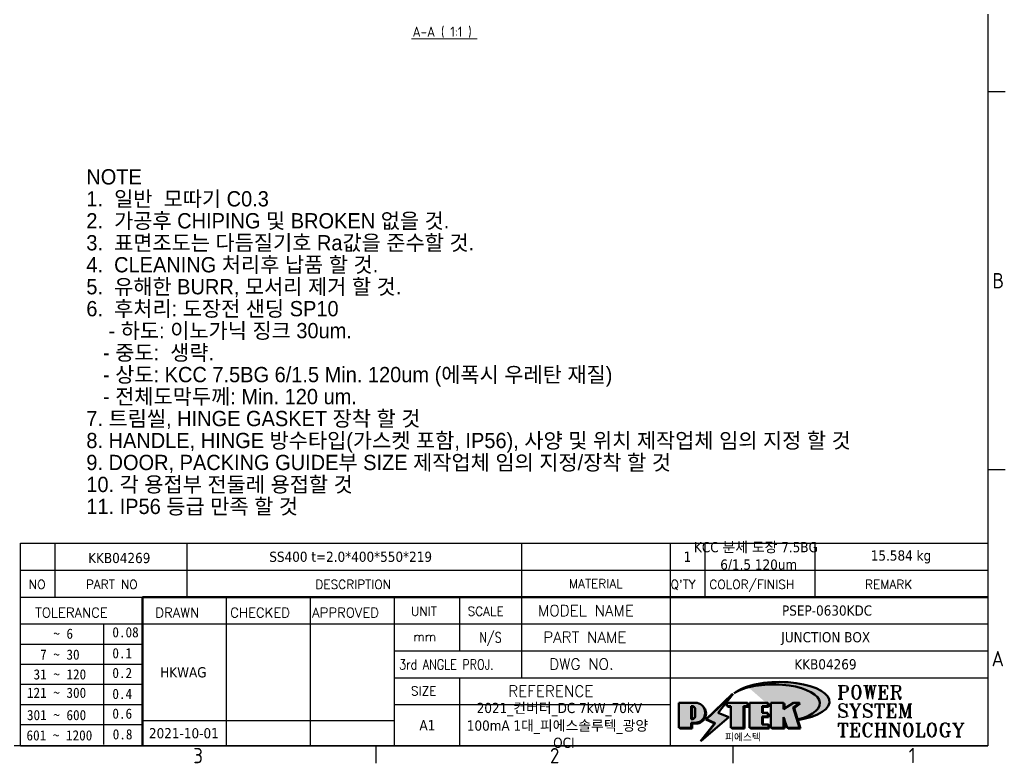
# Model space of a CAD drawing. Header units: millimetres. Extents: x 0 to 2523, y 0 to 1782.
# Drawn here: x 1893 to 2473, y 50 to 488 of the extents above; entities that cross this region are included whole.
import ezdxf
from ezdxf.enums import TextEntityAlignment as Align

# ---------------------------------------------------------------- set-up
doc = ezdxf.new("R2010")
doc.units = ezdxf.units.MM
doc.header["$LTSCALE"] = 3
doc.layers.get('0').update_dxf_attribs({"color": 3, "lineweight": 25})
for name, color, linetype, lineweight in [('경계(ISO)', 7, 'Continuous', 25), ('기호(ISO)', 5, 'Continuous', 25), ('제목(ISO)', 5, 'Continuous', 50), ('해치(ISO)', 7, 'Continuous', 18)]:
    doc.layers.add(name, color=color, linetype=linetype, lineweight=lineweight)
doc.styles.add('HAN_291', font='')
doc.styles.add('HAN_370', font='', dxfattribs={"width": 2})
doc.styles.add('ISO Proportional', font='arial.ttf')
doc.styles.add('RC_284', font='ROMANC.shx')
doc.styles.add('RC_287', font='ROMANC.shx')
doc.styles.add('RC_292', font='ROMANC.shx')
doc.styles.add('ROMANT_294', font='romant.shx')
doc.styles.add('문자 텍스트_M2B', font='isocp.shx')
doc.styles.add('텍스트 스타일198', font='tahoma.ttf')
doc.styles.add('텍스트 스타일333', font='ROMANC.shx', dxfattribs={"width": 0.800000011920929})
doc.styles.add('텍스트 스타일512', font='isocp.shx')
doc.styles.get('HAN_291').set_extended_font_data('GulimChe')
doc.styles.get('HAN_370').set_extended_font_data('GulimChe')

# ---------------------------------------------------------------- blocks, each defined once
blk = doc.blocks.new('경계 Default Border')
at = {"layer": '경계(ISO)'}
for p, q in [((820.9999847412109, 148.5000038146973), (824.4000244140625, 148.5000038146973)), ((820.9999847412109, 74.25000190734863), (824.4000244140625, 74.25000190734863)), ((700.8333587646484, 20), (700.8333587646484, 16.59999966621399)), ((770.9166717529297, 20), (770.9166717529297, 16.59999966621399))]:
    blk.add_line(p, q, dxfattribs=at)
at = {"layer": '경계(ISO)', "flags": 128}
blk.add_lwpolyline([(20, 20), (20, 574.0000152587891), (820.9999847412109, 574.0000152587891), (820.9999847412109, 20), (20, 20)], dxfattribs=at)
at = {"layer": '경계(ISO)', "color": 2, "char_height": 3.00000011920929, "attachment_point": 7, "style": '문자 텍스트_M2B'}
for s, insert in [('B', (821.878270202895, 109.8463944559917)), ('A', (821.7144008173592, 35.61784856929444)), ('3', (664.9602061896203, 16.57139439638704)), ('2', (735.0027394168841, 16.57139439638704)), ('1', (805.4443994374815, 16.59999988079071))]:
    blk.add_mtext(s, dxfattribs=dict(at, insert=insert))
blk = doc.blocks.new('제목 블록 PSTEK')
for color, points in [(252, [(317.2195697678507, 17.0593801673321), (322.0326348870767, 21.62682475217465), (322.2781991042243, 21.94392121864296), (317.0471853425802, 16.97985676345368), (318.7512090904202, 16.1899260703855), (316.0018030350395, 12.71868385740789), (316.3356552234328, 13.00206718743325), (318.9235935156908, 16.2694494742633)]), (5, [(321.6183518841322, 17.4193704504104), (319.5281351041078, 18.24969419629727), (322.4505835294948, 22.02344462252142), (317.2195697678507, 17.0593801673321), (318.9235935156908, 16.2694494742633), (316.1741874603099, 12.79820726128571)]), (1, [(324.4839107253602, 19.60711530335299), (325.2419748254881, 19.60711530335299), (325.2419748254881, 20.25857663940324), (321.2266040451076, 20.25857663940324), (321.2266040451076, 19.60711530335299), (321.9846681452406, 19.60711530335299), (321.9846681452406, 15.3430047401139), (324.4839107253602, 15.3430047401139)]), (252, [(321.9846681452406, 19.60711530335299), (321.4042753185749, 19.60711530335299), (321.4042753185749, 19.45905590879572), (321.9846681452406, 19.45905590879572)]), (252, [(324.6615819988275, 19.45905590879572), (325.4196460989604, 19.45905590879572), (325.4196460989604, 20.11051724484596), (325.2419748254881, 20.11051724484596), (325.2419748254881, 19.60711530335299), (324.4839107253602, 19.60711530335299), (324.4839107253602, 15.3430047401139), (322.1623394187076, 15.3430047401139), (322.1623394187076, 15.19494534555726), (324.6615819988275, 15.19494534555726)]), (1, [(329.2277337269622, 20.25857663940324), (325.65654113025, 20.25857663940324), (325.65654113025, 15.3430047401139), (329.3580259941756, 15.3430047401139), (329.3580259941756, 15.9944660761648), (328.1137701654877, 15.9944660761648), (328.1137701654877, 17.56360607323003), (329.2277337269622, 17.56360607323003), (329.2277337269622, 18.25543873810179), (328.1137701654877, 18.25543873810179), (328.1137701654877, 19.60711530335299), (329.2277337269622, 19.60711530335299)]), (252, [(328.2914414389548, 19.45905590879572), (329.4054050004294, 19.45905590879572), (329.4054050004294, 20.11051724484596), (329.2277337269622, 20.11051724484596), (329.2277337269622, 19.60711530335299), (328.1137701654877, 19.60711530335299), (328.1137701654877, 18.25543873810179), (328.2914414389548, 18.25543873810179)]), (1, [(332.3312149849806, 20.25857663940324), (329.8592894925411, 20.25857663940324), (329.8592894925411, 15.3430047401139), (332.3312149849806, 15.3430047401139), (332.3312149849806, 17.4318630164523), (333.0701931098801, 15.3430047401139), (335.4855464857051, 15.3430047401139), (334.2514536401189, 19.30614745124769), (335.4379594596742, 20.25857663940324), (334.3071782107978, 20.25857663940324), (332.3312149849806, 18.99741471888304)]), (252, [(332.5088862584528, 20.1105172448466), (332.3312149849806, 20.1105172448466), (332.3312149849806, 18.99741471888368), (332.5088862584528, 19.11081371413894)]), (252, [(335.6156307331414, 20.11051724484596), (335.2535118015555, 20.11051724484596), (334.2514536401189, 19.30614745124769), (335.4855464857051, 15.3430047401139), (333.1954852176545, 15.3430047401139), (333.2478643833523, 15.19494534555726), (335.6632177591723, 15.19494534555726), (334.4291249135862, 19.15808805669106)]), (252, [(328.2914414389548, 17.41554667867274), (329.4054050004294, 17.41554667867274), (329.4054050004294, 18.10737934354514), (329.2277337269622, 18.10737934354514), (329.2277337269622, 17.56360607323003), (328.1137701654877, 17.56360607323003), (328.1137701654877, 15.9944660761648), (328.2914414389548, 15.9944660761648)]), (252, [(332.5088862584528, 16.92964231796647), (332.3312149849806, 17.43186301645164), (332.3312149849806, 15.3430047401139), (330.0369607660135, 15.3430047401139), (330.0369607660135, 15.19494534555726), (332.5088862584528, 15.19494534555726)]), (252, [(329.5356972676428, 15.8464066816075), (329.3580259941756, 15.8464066816075), (329.3580259941756, 15.3430047401139), (325.8342124037171, 15.3430047401139), (325.8342124037171, 15.19494534555726), (329.5356972676428, 15.19494534555726)])]:
    blk.add_hatch(color=color).paths.add_polyline_path(points)
h = blk.add_hatch(color=1)
edge = h.paths.add_edge_path(flags=0)
edge.add_line((314.2242174273352, 19.60711530335299), (314.2242174273352, 17.00126995915134))
edge.add_line((314.2242174273352, 17.00126995915134), (314.3485873187598, 17.00126995915134))
edge.add_arc((314.3485873187598, 17.6527312952023), 0.6514613360509371, 270, 360)
edge.add_line((315.0000486548106, 17.6527312952023), (315.0000486548106, 18.95565396730211))
edge.add_arc((314.3485873187598, 18.95565396730212), 0.6514613360508712, 0, 90)
edge.add_line((314.3485873187598, 19.60711530335299), (314.2242174273352, 19.60711530335299))
edge = h.paths.add_edge_path()
edge.add_arc((314.9847713324306, 18.28938669179658), 1.969189947606664, 269.9999999999959, 450)
edge.add_line((314.9847713324306, 20.25857663940318), (311.7664314776902, 20.25857663940324))
edge.add_line((311.7664314776902, 20.25857663940324), (311.7664314776902, 15.3430047401139))
edge.add_line((311.7664314776902, 15.3430047401139), (314.2242174273352, 15.3430047401139))
edge.add_line((314.2242174273352, 15.3430047401139), (314.2242174273352, 16.32019674418991))
edge.add_line((314.2242174273352, 16.32019674418991), (314.9847713324307, 16.32019674418991))
h = blk.add_hatch(color=252)
edge = h.paths.add_edge_path()
edge.add_arc((314.9847713324309, 18.28938669179657), 1.969189947606666, 270, 406.8278729790604)
edge.add_arc((315.1624426058984, 18.1413272972396), 1.969189947606962, -90, 53.560984836317004, ccw=False)
edge.add_line((315.1624426058984, 16.17213734963263), (314.4018887008024, 16.17213734963263))
edge.add_line((314.4018887008024, 16.17213734963263), (314.4018887008024, 15.19494534555726))
edge.add_line((314.4018887008024, 15.19494534555726), (311.9441027511573, 15.19494534555726))
edge.add_line((311.9441027511573, 15.19494534555726), (311.9441027511573, 15.3430047401139))
edge.add_line((311.9441027511573, 15.3430047401139), (314.2242174273352, 15.3430047401139))
edge.add_line((314.2242174273352, 15.3430047401139), (314.2242174273352, 16.32019674418991))
edge.add_line((314.2242174273352, 16.32019674418991), (314.9847713324309, 16.32019674418991))
h = blk.add_hatch(color=252)
edge = h.paths.add_edge_path()
edge.add_line((314.4018887008024, 19.45905590879572), (314.5262585922315, 19.45905590879572))
edge.add_arc((314.5262585922314, 18.80759457274939), 0.6514613360463194, 60.4189348879147, 90.00000000000318, ccw=False)
edge.add_arc((314.3485873187602, 18.95565396730057), 0.6514613360524251, 39.96992292766206, 90.00000000009999)
edge.add_line((314.3485873187591, 19.60711530335307), (314.2242174273352, 19.60711530335298))
edge.add_line((314.2242174273352, 19.60711530335299), (314.2242174273352, 17.00126995915134))
edge.add_line((314.2242174273352, 17.00126995915134), (314.3485873187591, 17.00126995915134))
edge.add_arc((314.3485873187568, 17.652731295233), 0.6514613360816299, 270.0000000002, 274.6930825552478)
edge.add_line((314.4018887008024, 17.0034541317032), (314.4018887008024, 19.45905590879572))
at = {"layer": '해치(ISO)', "true_color": 0x27d1fc}
h = blk.add_hatch(color=140, dxfattribs=at)
edge = h.paths.add_edge_path()
edge.add_ellipse((330.3660919371412, 20.15576403068321), major_axis=(9.100907360794343, 0), ratio=0.4069904968023172, start_angle=301.3098473703837, end_angle=507.7436900681698)
edge.add_ellipse((331.5340919371412, 20.4634168429492), major_axis=(-9.82350664112931, 0), ratio=0.3942600559756514, start_angle=111.51207141178469, end_angle=334.47025347086895, ccw=False)
edge.add_line((335.1363447531188, 16.8601935978785), (335.0955236905705, 16.99119398620872))
at = {"color": 180}
for p, q in [((182.475792979055, 11.79100474011392), (182.4757929790549, 51.56524660363496)), ((182.4757929790549, 51.56524660363496), (372.4757929537551, 51.56524660363496)), ((189.2651435055721, 51.56524660363496), (189.2651435055722, 41.00524660363494)), ((215.2152739891528, 41.00524660363494), (215.2152739891528, 51.56524660363496)), ((280.8758854511282, 51.56524660363496), (280.8758854511282, 41.00524660363494)), ((310.0881549537552, 51.56524660363496), (310.0881549537553, 41.00524660363494)), ((316.9044520275131, 51.56524660363496), (316.9044520275127, 41.00524660363494)), ((338.4566026226726, 51.56524660363496), (338.4566026226727, 41.00524660363494)), ((372.4757929537551, 51.56524660363496), (372.4757929537551, 11.79100474011389)), ((182.475792979055, 46.2852466036349), (372.4757929537551, 46.28524660363492)), ((182.475792979055, 41.00524660363493), (206.451475290024, 41.00524660363493)), ((222.9401812389276, 11.79100474011392), (222.9401812389276, 41.00524660363494)), ((239.4288871878316, 11.79100474011392), (239.4288871878316, 41.00524660363494)), ((255.9175931367356, 11.79100474011392), (255.9175931367356, 41.00524660363494)), ((268.6918866058747, 41.00524660363494), (268.6918866058747, 30.44524660363498)), ((280.8758854511282, 41.00524660363494), (280.8758854511282, 25.16524660363502)), ((310.088154953755, 41.00524660363494), (310.088154953755, 11.79100474011392)), ((182.475792979055, 35.72524660363497), (206.451475290024, 35.72524660363497)), ((198.8621818849491, 12.02524660363491), (198.8621818849491, 35.72524660363497)), ((206.451475290024, 35.72524660363497), (372.4757929537551, 35.72524660363497)), ((182.475792979055, 31.77524660363492), (206.451475290024, 31.77524660363492)), ((255.917593136736, 30.44524660363498), (372.4757929537552, 30.44524660363501)), ((182.475792979055, 27.82524660363487), (206.451475290024, 27.82524660363487)), ((255.9175931367359, 25.16524660363502), (372.4757929537552, 25.165246603635)), ((268.6918866058744, 25.16524660363502), (268.6918866058744, 11.79100474011392)), ((182.475792979055, 23.87524660363505), (206.451475290024, 23.87524660363505)), ((182.475792979055, 19.92524660363478), (206.451475290024, 19.92524660363478)), ((255.9175931367359, 19.88524660363481), (310.0881549537553, 19.88524660363481)), ((182.475792979055, 15.97524660363496), (206.451475290024, 15.97524660363496)), ((206.451475290024, 16.74100474011396), (255.9175931367359, 16.74100474011396)), ((182.475792979055, 11.79100474011392), (372.4757929537551, 11.79100474011389))]:
    blk.add_line(p, q, dxfattribs=at)
at = {"color": 7, "lineweight": 50}
for p, q in [((206.4514752900237, 11.79100474011392), (206.4514752900237, 41.00524660363494)), ((206.451475290024, 41.00524660363494), (372.4757929537551, 41.00524660363496))]:
    blk.add_line(p, q, dxfattribs=at)
at = {"color": 7}
for p, q in [((322.2781991042243, 21.94392121864296), (317.0471853425802, 16.97985676345368)), ((322.4505835294948, 22.02344462252142), (317.2195697678507, 17.0593801673321)), ((317.2195697678507, 17.0593801673321), (322.0326348870767, 21.62682475217465)), ((319.5281351041078, 18.24969419629727), (322.4505835294948, 22.02344462252142)), ((322.0326348870767, 21.62682475217465), (322.2781991042243, 21.94392121864296)), ((311.7664314776902, 20.25900474011391), (311.7664314776902, 15.34300474011391)), ((314.9847713324309, 20.25857663940324), (311.7664314776902, 20.25857663940324)), ((314.9847713324309, 20.25857663940324), (311.7664314776902, 20.25857663940324)), ((311.7664314776902, 20.25857663940324), (311.7664314776902, 15.3430047401139)), ((314.2242174273352, 17.00126995915134), (314.2242174273352, 19.60711530335299)), ((314.2242174273352, 19.60711530335299), (314.3485873187591, 19.60711530335299)), ((314.3485873187591, 19.60711530335299), (314.2242174273352, 19.60711530335299)), ((314.2242174273352, 19.60711530335299), (314.2242174273352, 17.00126995915134)), ((314.2242174273352, 17.00126995915134), (314.2242174273352, 19.60711530335299)), ((314.2242174273352, 19.60711530335299), (314.3485873187591, 19.60711530335299)), ((314.4018887008024, 19.45905590879572), (314.5262585922314, 19.45905590879572)), ((314.4018887008024, 17.0034541317032), (314.4018887008024, 19.45905590879572)), ((325.2419748254881, 20.25857663940324), (321.2266040451076, 20.25857663940324)), ((321.2266040451076, 20.25857663940324), (321.2266040451076, 19.60711530335299)), ((325.2419748254881, 20.25857663940324), (321.2266040451076, 20.25857663940324)), ((321.2266040451076, 20.25857663940324), (321.2266040451076, 19.60711530335299)), ((321.2266040451076, 19.60711530335299), (321.9846681452406, 19.60711530335299)), ((321.2266040451076, 19.60711530335299), (321.9846681452406, 19.60711530335299)), ((321.4042753185749, 19.60711530335299), (321.4042753185749, 19.45905590879572)), ((321.9846681452406, 19.60711530335299), (321.4042753185749, 19.60711530335299)), ((321.4042753185749, 19.45905590879572), (321.9846681452406, 19.45905590879572)), ((321.9846681452406, 19.60711530335299), (321.9846681452406, 15.3430047401139)), ((321.9846681452406, 19.45905590879572), (321.9846681452406, 19.60711530335299)), ((321.9846681452406, 19.60711530335299), (321.9846681452406, 15.3430047401139)), ((324.4839107253602, 19.60711530335299), (325.2419748254881, 19.60711530335299)), ((324.4839107253602, 15.3430047401139), (324.4839107253602, 19.60711530335299)), ((325.2419748254881, 19.60711530335299), (324.4839107253602, 19.60711530335299)), ((324.4839107253602, 19.60711530335299), (324.4839107253602, 15.3430047401139)), ((324.4839107253602, 19.60711530335299), (325.2419748254881, 19.60711530335299)), ((324.4839107253602, 15.3430047401139), (324.4839107253602, 19.60711530335299)), ((324.6615819988275, 19.45905590879572), (325.4196460989604, 19.45905590879572)), ((324.6615819988275, 15.19494534555726), (324.6615819988275, 19.45905590879572)), ((325.2419748254881, 19.60711530335299), (325.2419748254881, 20.25857663940324)), ((325.2419748254881, 19.60711530335299), (325.2419748254881, 20.25857663940324)), ((325.4196460989604, 20.11051724484596), (325.2419748254881, 20.11051724484596)), ((325.2419748254881, 20.11051724484596), (325.2419748254881, 19.60711530335299)), ((325.4196460989604, 19.45905590879572), (325.4196460989604, 20.11051724484596)), ((329.2277337269622, 20.25857663940324), (325.65654113025, 20.25857663940324)), ((325.65654113025, 20.25857663940324), (325.65654113025, 15.3430047401139)), ((325.65654113025, 20.25857663940324), (325.65654113025, 15.3430047401139)), ((329.2277337269622, 20.25857663940324), (325.65654113025, 20.25857663940324)), ((328.1137701654877, 18.25543873810179), (328.1137701654877, 19.60711530335299)), ((328.1137701654877, 19.60711530335299), (329.2277337269622, 19.60711530335299)), ((329.2277337269622, 19.60711530335299), (328.1137701654877, 19.60711530335299)), ((328.1137701654877, 19.60711530335299), (328.1137701654877, 18.25543873810179)), ((328.1137701654877, 18.25543873810179), (328.1137701654877, 19.60711530335299)), ((328.1137701654877, 19.60711530335299), (329.2277337269622, 19.60711530335299)), ((328.2914414389548, 18.25543873810179), (328.2914414389548, 19.45905590879572)), ((328.2914414389548, 19.45905590879572), (329.4054050004294, 19.45905590879572)), ((329.2277337269622, 19.60711530335299), (329.2277337269622, 20.25857663940324)), ((329.2277337269622, 19.60711530335299), (329.2277337269622, 20.25857663940324)), ((329.4054050004294, 20.11051724484596), (329.2277337269622, 20.11051724484596)), ((329.2277337269622, 20.11051724484596), (329.2277337269622, 19.60711530335299)), ((329.4054050004294, 19.45905590879572), (329.4054050004294, 20.11051724484596)), ((332.3312149849806, 20.25857663940324), (329.8592894925411, 20.25857663940324)), ((329.8592894925411, 20.25857663940324), (329.8592894925411, 15.3430047401139)), ((329.8592894925411, 20.25857663940324), (329.8592894925411, 15.3430047401139)), ((332.3312149849806, 20.25857663940324), (329.8592894925411, 20.25857663940324)), ((334.3071782107978, 20.25857663940324), (332.3312149849806, 18.99741471888304)), ((332.3312149849806, 18.99741471888304), (332.3312149849806, 20.25857663940324)), ((334.3071782107978, 20.25857663940324), (332.3312149849806, 18.99741471888304)), ((332.3312149849806, 18.99741471888304), (332.3312149849806, 20.25857663940324)), ((332.5088862584528, 20.1105172448466), (332.3312149849806, 20.1105172448466)), ((332.3312149849806, 20.1105172448466), (332.3312149849806, 18.99741471888368)), ((332.5088862584528, 19.11081371413894), (332.5088862584528, 20.1105172448466)), ((334.2514536401189, 19.30614745124769), (335.4379594596742, 20.25857663940324)), ((334.2514536401189, 19.30614745124769), (335.4379594596742, 20.25857663940324)), ((335.2535118015555, 20.11051724484596), (334.2514536401189, 19.30614745124769)), ((335.4379594596742, 20.25857663940324), (334.3071782107978, 20.25857663940324)), ((335.4379594596742, 20.25857663940324), (334.3071782107978, 20.25857663940324)), ((334.4291249135862, 19.15808805669104), (335.6156307331414, 20.11051724484596)), ((335.6156307331414, 20.11051724484596), (335.2535118015555, 20.11051724484596)), ((315.0000486548106, 18.95565396730275), (315.0000486548106, 17.65273129520161)), ((315.0000486548106, 18.95565396730275), (315.0000486548106, 17.65273129520161)), ((316.1741874603099, 12.79820726128571), (321.6183518841322, 17.4193704504104)), ((321.6183518841322, 17.4193704504104), (319.5281351041078, 18.24969419629727)), ((329.2277337269622, 18.25543873810179), (328.1137701654877, 18.25543873810179)), ((328.1137701654877, 18.25543873810179), (328.2914414389548, 18.25543873810179)), ((329.2277337269622, 18.25543873810179), (328.1137701654877, 18.25543873810179)), ((328.1137701654877, 17.56360607323003), (329.2277337269622, 17.56360607323003)), ((328.1137701654877, 15.9944660761648), (328.1137701654877, 17.56360607323003)), ((329.2277337269622, 17.56360607323003), (328.1137701654877, 17.56360607323003)), ((328.1137701654877, 17.56360607323003), (328.1137701654877, 15.9944660761648)), ((328.1137701654877, 17.56360607323003), (329.2277337269622, 17.56360607323003)), ((328.1137701654877, 15.9944660761648), (328.1137701654877, 17.56360607323003)), ((329.2277337269622, 17.56360607323003), (329.2277337269622, 18.25543873810179)), ((329.2277337269622, 17.56360607323003), (329.2277337269622, 18.25543873810179)), ((329.4054050004294, 18.10737934354514), (329.2277337269622, 18.10737934354514)), ((329.2277337269622, 18.10737934354514), (329.2277337269622, 17.56360607323003)), ((329.4054050004294, 17.41554667867274), (329.4054050004294, 18.10737934354514)), ((332.3312149849806, 18.99741471888368), (332.5088862584528, 19.11081371413894)), ((332.3312149849806, 17.4318630164523), (333.0701931098801, 15.3430047401139)), ((332.3312149849806, 15.3430047401139), (332.3312149849806, 17.4318630164523)), ((332.5088862584528, 16.92964231796647), (332.3312149849806, 17.43186301645164)), ((332.3312149849806, 17.43186301645164), (332.3312149849806, 15.3430047401139)), ((332.3312149849806, 17.4318630164523), (333.0701931098801, 15.3430047401139)), ((332.3312149849806, 15.3430047401139), (332.3312149849806, 17.4318630164523)), ((335.4855464857051, 15.3430047401139), (334.2514536401189, 19.30614745124769)), ((334.2514536401189, 19.30614745124769), (335.4855464857051, 15.3430047401139)), ((335.4855464857051, 15.3430047401139), (334.2514536401189, 19.30614745124769)), ((335.6632177591723, 15.19494534555726), (334.4291249135862, 19.15808805669104)), ((345.0447381189468, 17.50375595811051), (344.9867755289346, 17.689895936919)), ((314.3485873187591, 17.00126995915134), (314.2242174273352, 17.00126995915134)), ((314.2242174273352, 17.00126995915134), (314.3485873187591, 17.00126995915134)), ((314.3485873187591, 17.00126995915134), (314.2242174273352, 17.00126995915134)), ((314.2242174273352, 16.32019674418991), (314.9847713324309, 16.32019674418991)), ((314.2242174273352, 15.3430047401139), (314.2242174273352, 16.32019674418991)), ((314.9847713324309, 16.32019674418991), (314.2242174273352, 16.32019674418991)), ((314.2242174273352, 16.32019674418991), (314.2242174273352, 15.3430047401139)), ((314.2242174273352, 16.32019674418991), (314.9847713324309, 16.32019674418991)), ((314.2242174273352, 15.3430047401139), (314.2242174273352, 16.32019674418991)), ((314.4018887008024, 16.17213734963263), (315.162442605898, 16.17213734963263)), ((314.4018887008024, 15.19494534555726), (314.4018887008024, 16.17213734963263)), ((318.7512090904202, 16.1899260703855), (316.0018030350395, 12.71868385740789)), ((318.9235935156908, 16.2694494742633), (316.1741874603099, 12.79820726128571)), ((316.3356552234328, 13.00206718743325), (318.9235935156908, 16.2694494742633)), ((317.0471853425802, 16.97985676345368), (318.7512090904202, 16.1899260703855)), ((318.9235935156908, 16.2694494742633), (317.2195697678507, 17.0593801673321)), ((317.2195697678507, 17.0593801673321), (318.9235935156908, 16.2694494742633)), ((329.3580259941756, 15.9944660761648), (328.1137701654877, 15.9944660761648)), ((328.1137701654877, 15.9944660761648), (328.2914414389548, 15.9944660761648)), ((329.3580259941756, 15.9944660761648), (328.1137701654877, 15.9944660761648)), ((328.2914414389548, 15.9944660761648), (328.2914414389548, 17.41554667867274)), ((328.2914414389548, 17.41554667867274), (329.4054050004294, 17.41554667867274)), ((329.3580259941756, 15.3430047401139), (329.3580259941756, 15.9944660761648)), ((329.3580259941756, 15.3430047401139), (329.3580259941756, 15.9944660761648)), ((329.5356972676428, 15.8464066816075), (329.3580259941756, 15.8464066816075)), ((329.3580259941756, 15.8464066816075), (329.3580259941756, 15.3430047401139)), ((329.5356972676428, 15.19494534555726), (329.5356972676428, 15.8464066816075)), ((332.5088862584528, 15.19494534555726), (332.5088862584528, 16.92964231796647)), ((311.7664314776902, 15.3430047401139), (314.2242174273352, 15.3430047401139)), ((311.7664314776902, 15.3430047401139), (314.2242174273352, 15.3430047401139)), ((314.2242174273352, 15.3430047401139), (311.9441027511573, 15.3430047401139)), ((311.9441027511573, 15.3430047401139), (311.9441027511573, 15.19494534555726)), ((311.9441027511573, 15.19494534555726), (314.4018887008024, 15.19494534555726)), ((321.9846681452406, 15.3430047401139), (324.4839107253602, 15.3430047401139)), ((321.9846681452406, 15.3430047401139), (324.4839107253602, 15.3430047401139)), ((324.4839107253602, 15.3430047401139), (322.1623394187076, 15.3430047401139)), ((322.1623394187076, 15.3430047401139), (322.1623394187076, 15.19494534555726)), ((322.1623394187076, 15.19494534555726), (324.6615819988275, 15.19494534555726)), ((325.65654113025, 15.3430047401139), (329.3580259941756, 15.3430047401139)), ((325.65654113025, 15.3430047401139), (329.3580259941756, 15.3430047401139)), ((329.3580259941756, 15.3430047401139), (325.8342124037171, 15.3430047401139)), ((325.8342124037171, 15.3430047401139), (325.8342124037171, 15.19494534555726)), ((325.8342124037171, 15.19494534555726), (329.5356972676428, 15.19494534555726)), ((329.8592894925411, 15.3430047401139), (332.3312149849806, 15.3430047401139)), ((329.8592894925411, 15.3430047401139), (332.3312149849806, 15.3430047401139)), ((332.3312149849806, 15.3430047401139), (330.0369607660135, 15.3430047401139)), ((330.0369607660135, 15.3430047401139), (330.0369607660135, 15.19494534555726)), ((330.0369607660135, 15.19494534555726), (332.5088862584528, 15.19494534555726)), ((333.0701931098801, 15.3430047401139), (335.4855464857051, 15.3430047401139)), ((333.0701931098801, 15.3430047401139), (335.4855464857051, 15.3430047401139)), ((335.4855464857051, 15.3430047401139), (333.1954852176545, 15.3430047401139)), ((333.1954852176545, 15.3430047401139), (333.2478643833523, 15.19494534555726)), ((333.2478643833523, 15.19494534555726), (335.6632177591723, 15.19494534555726)), ((316.0018030350395, 12.71868385740789), (316.3356552234328, 13.00206718743325))]:
    blk.add_line(p, q, dxfattribs=at)
at = {"color": 5}
for p, q in [((322.4505835294948, 22.02344462252142), (317.2195697678507, 17.0593801673321)), ((319.5281351041078, 18.24969419629727), (322.4505835294948, 22.02344462252142)), ((316.1741874603099, 12.79820726128571), (321.6183518841322, 17.4193704504104)), ((321.6183518841322, 17.4193704504104), (319.5281351041078, 18.24969419629727)), ((318.9235935156908, 16.2694494742633), (316.1741874603099, 12.79820726128571)), ((317.2195697678507, 17.0593801673321), (318.9235935156908, 16.2694494742633))]:
    blk.add_line(p, q, dxfattribs=at)
at = {"color": 1}
for p, q in [((314.9847713324309, 20.25857663940324), (311.7664314776902, 20.25857663940324)), ((311.7664314776902, 20.25857663940324), (311.7664314776902, 15.3430047401139)), ((314.2242174273352, 17.00126995915134), (314.2242174273352, 19.60711530335299)), ((314.2242174273352, 19.60711530335299), (314.3485873187591, 19.60711530335299)), ((325.2419748254881, 20.25857663940324), (321.2266040451076, 20.25857663940324)), ((321.2266040451076, 20.25857663940324), (321.2266040451076, 19.60711530335299)), ((321.2266040451076, 19.60711530335299), (321.9846681452406, 19.60711530335299)), ((321.9846681452406, 19.60711530335299), (321.9846681452406, 15.3430047401139)), ((324.4839107253602, 19.60711530335299), (325.2419748254881, 19.60711530335299)), ((324.4839107253602, 15.3430047401139), (324.4839107253602, 19.60711530335299)), ((325.2419748254881, 19.60711530335299), (325.2419748254881, 20.25857663940324)), ((329.2277337269622, 20.25857663940324), (325.65654113025, 20.25857663940324)), ((325.65654113025, 20.25857663940324), (325.65654113025, 15.3430047401139)), ((328.1137701654877, 18.25543873810179), (328.1137701654877, 19.60711530335299)), ((328.1137701654877, 19.60711530335299), (329.2277337269622, 19.60711530335299)), ((329.2277337269622, 19.60711530335299), (329.2277337269622, 20.25857663940324)), ((332.3312149849806, 20.25857663940324), (329.8592894925411, 20.25857663940324)), ((329.8592894925411, 20.25857663940324), (329.8592894925411, 15.3430047401139)), ((334.3071782107978, 20.25857663940324), (332.3312149849806, 18.99741471888304)), ((332.3312149849806, 18.99741471888304), (332.3312149849806, 20.25857663940324)), ((334.2514536401189, 19.30614745124769), (335.4379594596742, 20.25857663940324)), ((335.4379594596742, 20.25857663940324), (334.3071782107978, 20.25857663940324)), ((315.0000486548106, 18.95565396730275), (315.0000486548106, 17.65273129520161)), ((329.2277337269622, 18.25543873810179), (328.1137701654877, 18.25543873810179)), ((328.1137701654877, 17.56360607323003), (329.2277337269622, 17.56360607323003)), ((328.1137701654877, 15.9944660761648), (328.1137701654877, 17.56360607323003)), ((329.2277337269622, 17.56360607323003), (329.2277337269622, 18.25543873810179)), ((332.3312149849806, 17.4318630164523), (333.0701931098801, 15.3430047401139)), ((332.3312149849806, 15.3430047401139), (332.3312149849806, 17.4318630164523)), ((335.4855464857051, 15.3430047401139), (334.2514536401189, 19.30614745124769)), ((314.3485873187591, 17.00126995915134), (314.2242174273352, 17.00126995915134)), ((314.2242174273352, 16.32019674418991), (314.9847713324309, 16.32019674418991)), ((314.2242174273352, 15.3430047401139), (314.2242174273352, 16.32019674418991)), ((329.3580259941756, 15.9944660761648), (328.1137701654877, 15.9944660761648)), ((329.3580259941756, 15.3430047401139), (329.3580259941756, 15.9944660761648)), ((311.7664314776902, 15.3430047401139), (314.2242174273352, 15.3430047401139)), ((321.9846681452406, 15.3430047401139), (324.4839107253602, 15.3430047401139)), ((325.65654113025, 15.3430047401139), (329.3580259941756, 15.3430047401139)), ((329.8592894925411, 15.3430047401139), (332.3312149849806, 15.3430047401139)), ((333.0701931098801, 15.3430047401139), (335.4855464857051, 15.3430047401139))]:
    blk.add_line(p, q, dxfattribs=at)
at = {"color": 7}
for centre, radius, start, end in [((314.3485873187598, 18.95565396730211), 0.6514613360508712, 0, 90), ((314.3485873187602, 18.95565396730057), 0.6514613360524251, 39.96992292766117, 90), ((314.3485873187598, 18.95565396730212), 0.6514613360508712, 0, 90), ((314.5262585922314, 18.80759457274939), 0.6514613360463193, 60.41893488791137, 90), ((314.9847713324309, 18.28938669179658), 1.969189947606665, 270, 90), ((314.9847713324309, 18.28938669179658), 1.969189947606665, 270, 90), ((314.9847713324307, 18.2893866917965), 1.969189947606594, 270, 46.82787297909833), ((315.1624426058984, 18.1413272972396), 1.969189947606961, 270, 53.56098483636067), ((314.3485873187597, 17.65273129520228), 0.6514613360509381, 270, 0), ((314.3485873187598, 17.6527312952023), 0.6514613360509381, 270, 0), ((314.3485873187568, 17.652731295233), 0.6514613360816299, 270, 274.6930825552478)]:
    blk.add_arc(centre, radius, start, end, dxfattribs=at)
at = {"color": 1}
for centre, radius, start, end in [((314.3485873187598, 18.95565396730211), 0.6514613360508712, 0, 90), ((314.9847713324309, 18.28938669179657), 1.969189947606665, 270, 90), ((314.3485873187598, 17.6527312952023), 0.6514613360509381, 270, 0)]:
    blk.add_arc(centre, radius, start, end, dxfattribs=at)
at = {"layer": '제목(ISO)', "lineweight": 18}
blk.add_line((182.475792979055, 35.72500474011393), (182.475792979055, 11.79100474011392), dxfattribs=at)
at = {"layer": '제목(ISO)'}
for p, q in [((322.2781991042243, 21.94392121864296), (317.0471853425802, 16.97985676345368)), ((322.4505835294948, 22.02344462252142), (317.2195697678507, 17.0593801673321)), ((317.2195697678507, 17.0593801673321), (322.0326348870767, 21.62682475217465)), ((319.5281351041078, 18.24969419629727), (322.4505835294948, 22.02344462252142)), ((322.0326348870767, 21.62682475217465), (322.2781991042243, 21.94392121864296)), ((314.9847713324306, 20.25857663940324), (311.7664314776902, 20.25857663940324)), ((311.7664314776902, 20.25857663940324), (311.7664314776902, 15.3430047401139)), ((314.2242174273352, 17.00126995915134), (314.2242174273352, 19.60711530335299)), ((314.2242174273352, 19.60711530335299), (314.3485873187598, 19.60711530335299)), ((314.3485873187591, 19.60711530335299), (314.2242174273352, 19.60711530335299)), ((314.2242174273352, 19.60711530335299), (314.2242174273352, 17.00126995915134)), ((314.4018887008024, 19.45905590879572), (314.5262585922314, 19.45905590879572)), ((314.4018887008024, 17.0034541317032), (314.4018887008024, 19.45905590879572)), ((325.2419748254881, 20.25857663940324), (321.2266040451076, 20.25857663940324)), ((321.2266040451076, 20.25857663940324), (321.2266040451076, 19.60711530335299)), ((321.2266040451076, 19.60711530335299), (321.9846681452406, 19.60711530335299)), ((321.9846681452406, 19.60711530335299), (321.4042753185749, 19.60711530335299)), ((321.4042753185749, 19.60711530335299), (321.4042753185749, 19.45905590879572)), ((321.4042753185749, 19.45905590879572), (321.9846681452406, 19.45905590879572)), ((321.9846681452406, 19.60711530335299), (321.9846681452406, 15.3430047401139)), ((321.9846681452406, 19.45905590879572), (321.9846681452406, 19.60711530335299)), ((324.4839107253602, 19.60711530335299), (325.2419748254881, 19.60711530335299)), ((324.4839107253602, 15.3430047401139), (324.4839107253602, 19.60711530335299)), ((325.2419748254881, 19.60711530335299), (324.4839107253602, 19.60711530335299)), ((324.4839107253602, 19.60711530335299), (324.4839107253602, 15.3430047401139)), ((324.6615819988275, 19.45905590879572), (325.4196460989604, 19.45905590879572)), ((324.6615819988275, 15.19494534555726), (324.6615819988275, 19.45905590879572)), ((325.2419748254881, 19.60711530335299), (325.2419748254881, 20.25857663940324)), ((325.4196460989604, 20.11051724484596), (325.2419748254881, 20.11051724484596)), ((325.2419748254881, 20.11051724484596), (325.2419748254881, 19.60711530335299)), ((325.4196460989604, 19.45905590879572), (325.4196460989604, 20.11051724484596)), ((329.2277337269622, 20.25857663940324), (325.65654113025, 20.25857663940324)), ((325.65654113025, 20.25857663940324), (325.65654113025, 15.3430047401139)), ((328.1137701654877, 18.25543873810179), (328.1137701654877, 19.60711530335299)), ((328.1137701654877, 19.60711530335299), (329.2277337269622, 19.60711530335299)), ((329.2277337269622, 19.60711530335299), (328.1137701654877, 19.60711530335299)), ((328.1137701654877, 19.60711530335299), (328.1137701654877, 18.25543873810179)), ((328.2914414389548, 19.45905590879572), (329.4054050004294, 19.45905590879572)), ((328.2914414389548, 18.25543873810179), (328.2914414389548, 19.45905590879572)), ((329.2277337269622, 19.60711530335299), (329.2277337269622, 20.25857663940324)), ((329.4054050004294, 20.11051724484596), (329.2277337269622, 20.11051724484596)), ((329.2277337269622, 20.11051724484596), (329.2277337269622, 19.60711530335299)), ((329.4054050004294, 19.45905590879572), (329.4054050004294, 20.11051724484596)), ((332.3312149849806, 20.25857663940324), (329.8592894925411, 20.25857663940324)), ((329.8592894925411, 20.25857663940324), (329.8592894925411, 15.3430047401139)), ((334.3071782107978, 20.25857663940324), (332.3312149849806, 18.99741471888304)), ((332.3312149849806, 18.99741471888304), (332.3312149849806, 20.25857663940324)), ((332.5088862584528, 20.1105172448466), (332.3312149849806, 20.1105172448466)), ((332.3312149849806, 20.1105172448466), (332.3312149849806, 18.99741471888368)), ((332.5088862584528, 19.11081371413894), (332.5088862584528, 20.1105172448466)), ((334.2514536401189, 19.30614745124769), (335.4379594596742, 20.25857663940324)), ((335.2535118015555, 20.11051724484596), (334.2514536401189, 19.30614745124769)), ((335.4379594596742, 20.25857663940324), (334.3071782107978, 20.25857663940324)), ((334.4291249135862, 19.15808805669106), (335.6156307331414, 20.11051724484596)), ((335.6156307331414, 20.11051724484596), (335.2535118015555, 20.11051724484596)), ((315.0000486548106, 18.95565396730211), (315.0000486548106, 17.6527312952023)), ((316.1741874603099, 12.79820726128571), (321.6183518841322, 17.4193704504104)), ((321.6183518841322, 17.4193704504104), (319.5281351041078, 18.24969419629727)), ((329.2277337269622, 18.25543873810179), (328.1137701654877, 18.25543873810179)), ((328.1137701654877, 18.25543873810179), (328.2914414389548, 18.25543873810179)), ((328.1137701654877, 15.9944660761648), (328.1137701654877, 17.56360607323003)), ((328.1137701654877, 17.56360607323003), (329.2277337269622, 17.56360607323003)), ((329.2277337269622, 17.56360607323003), (328.1137701654877, 17.56360607323003)), ((328.1137701654877, 17.56360607323003), (328.1137701654877, 15.9944660761648)), ((329.2277337269622, 17.56360607323003), (329.2277337269622, 18.25543873810179)), ((329.4054050004294, 18.10737934354514), (329.2277337269622, 18.10737934354514)), ((329.2277337269622, 18.10737934354514), (329.2277337269622, 17.56360607323003)), ((329.4054050004294, 17.41554667867274), (329.4054050004294, 18.10737934354514)), ((332.3312149849806, 18.99741471888368), (332.5088862584528, 19.11081371413894)), ((332.3312149849806, 15.3430047401139), (332.3312149849806, 17.4318630164523)), ((332.3312149849806, 17.4318630164523), (333.0701931098801, 15.3430047401139)), ((332.5088862584528, 16.92964231796647), (332.3312149849806, 17.43186301645164)), ((332.3312149849806, 17.43186301645164), (332.3312149849806, 15.3430047401139)), ((335.4855464857051, 15.3430047401139), (334.2514536401189, 19.30614745124769)), ((334.2514536401189, 19.30614745124769), (335.4855464857051, 15.3430047401139)), ((335.6632177591723, 15.19494534555726), (334.4291249135862, 19.15808805669106)), ((314.3485873187598, 17.00126995915134), (314.2242174273352, 17.00126995915134)), ((314.2242174273352, 17.00126995915134), (314.3485873187591, 17.00126995915134)), ((314.2242174273352, 15.3430047401139), (314.2242174273352, 16.32019674418991)), ((314.2242174273352, 16.32019674418991), (314.9847713324307, 16.32019674418991)), ((314.9847713324309, 16.32019674418991), (314.2242174273352, 16.32019674418991)), ((314.2242174273352, 16.32019674418991), (314.2242174273352, 15.3430047401139)), ((314.4018887008024, 15.19494534555726), (314.4018887008024, 16.17213734963263)), ((314.4018887008024, 16.17213734963263), (315.1624426058984, 16.17213734963263)), ((318.7512090904202, 16.1899260703855), (316.0018030350395, 12.71868385740789)), ((318.9235935156908, 16.2694494742633), (316.1741874603099, 12.79820726128571)), ((316.3356552234328, 13.00206718743325), (318.9235935156908, 16.2694494742633)), ((317.0471853425802, 16.97985676345368), (318.7512090904202, 16.1899260703855)), ((317.2195697678507, 17.0593801673321), (318.9235935156908, 16.2694494742633)), ((318.9235935156908, 16.2694494742633), (317.2195697678507, 17.0593801673321)), ((329.3580259941756, 15.9944660761648), (328.1137701654877, 15.9944660761648)), ((328.1137701654877, 15.9944660761648), (328.2914414389548, 15.9944660761648)), ((328.2914414389548, 17.41554667867274), (329.4054050004294, 17.41554667867274)), ((328.2914414389548, 15.9944660761648), (328.2914414389548, 17.41554667867274)), ((329.3580259941756, 15.3430047401139), (329.3580259941756, 15.9944660761648)), ((329.5356972676428, 15.8464066816075), (329.3580259941756, 15.8464066816075)), ((329.3580259941756, 15.8464066816075), (329.3580259941756, 15.3430047401139)), ((329.5356972676428, 15.19494534555726), (329.5356972676428, 15.8464066816075)), ((332.5088862584528, 15.19494534555726), (332.5088862584528, 16.92964231796647)), ((311.7664314776902, 15.3430047401139), (314.2242174273352, 15.3430047401139)), ((314.2242174273352, 15.3430047401139), (311.9441027511573, 15.3430047401139)), ((311.9441027511573, 15.3430047401139), (311.9441027511573, 15.19494534555726)), ((311.9441027511573, 15.19494534555726), (314.4018887008024, 15.19494534555726)), ((321.9846681452406, 15.3430047401139), (324.4839107253602, 15.3430047401139)), ((324.4839107253602, 15.3430047401139), (322.1623394187076, 15.3430047401139)), ((322.1623394187076, 15.3430047401139), (322.1623394187076, 15.19494534555726)), ((322.1623394187076, 15.19494534555726), (324.6615819988275, 15.19494534555726)), ((325.65654113025, 15.3430047401139), (329.3580259941756, 15.3430047401139)), ((329.3580259941756, 15.3430047401139), (325.8342124037171, 15.3430047401139)), ((325.8342124037171, 15.3430047401139), (325.8342124037171, 15.19494534555726)), ((325.8342124037171, 15.19494534555726), (329.5356972676428, 15.19494534555726)), ((329.8592894925411, 15.3430047401139), (332.3312149849806, 15.3430047401139)), ((332.3312149849806, 15.3430047401139), (330.0369607660135, 15.3430047401139)), ((330.0369607660135, 15.3430047401139), (330.0369607660135, 15.19494534555726)), ((330.0369607660135, 15.19494534555726), (332.5088862584528, 15.19494534555726)), ((333.0701931098801, 15.3430047401139), (335.4855464857051, 15.3430047401139)), ((335.4855464857051, 15.3430047401139), (333.1954852176545, 15.3430047401139)), ((333.1954852176545, 15.3430047401139), (333.2478643833523, 15.19494534555726)), ((333.2478643833523, 15.19494534555726), (335.6632177591723, 15.19494534555726)), ((316.0018030350395, 12.71868385740789), (316.3356552234328, 13.00206718743325))]:
    blk.add_line(p, q, dxfattribs=at)
at = {"layer": '제목(ISO)', "color": 4}
blk.add_line((335.1363447531188, 16.8601935978785), (335.0955236905705, 16.99119398620872), dxfattribs=at)
at = {"layer": '제목(ISO)'}
for centre, radius, start, end in [((314.3485873187598, 18.95565396730212), 0.6514613360508712, 0, 90), ((314.3485873187602, 18.95565396730057), 0.6514613360524251, 39.96992292766117, 90), ((314.5262585922314, 18.80759457274939), 0.6514613360463193, 60.41893488791137, 90), ((314.9847713324306, 18.28938669179658), 1.969189947606664, 46.82787297909431, 90), ((314.9847713324307, 18.2893866917965), 1.969189947606594, 270, 46.82787297909833), ((314.9847713324309, 18.28938669179657), 1.969189947606666, 270, 46.8278729790603), ((315.1624426058984, 18.1413272972396), 1.969189947606962, 270, 53.56098483631701), ((314.3485873187598, 17.6527312952023), 0.6514613360509371, 270, 0), ((314.3485873187568, 17.652731295233), 0.6514613360816299, 270, 274.6930825552478)]:
    blk.add_arc(centre, radius, start, end, dxfattribs=at)
at = {"layer": '제목(ISO)', "color": 4}
for centre, major_axis, ratio, start_param, end_param in [((331.5340919371412, 20.4634168429492), (9.82350664112931, 0), 0.3942600559756514, 5.087845455444478, 8.97919982663645), ((330.3660919371412, 20.15576403068321), (9.100907360794343, 0), 0.4069904968023172, 5.258848905294775, 8.861799147915196)]:
    blk.add_ellipse(centre, major_axis=major_axis, ratio=ratio, start_param=start_param, end_param=end_param, dxfattribs=at)
at = {"color": 2, "style": 'RC_284'}
blk.add_text('MATERIAL', height=1.742399930953979, dxfattribs=at).set_placement((295.4820202024417, 43.64524660363492), align=Align.MIDDLE_CENTER)
at = {"color": 2}
for s, height, style, p in [('COLOR/FINISH', 1.742399930953979, 'RC_284', (317.7725341324144, 42.62317362549192)), ('NO', 1.742399930953979, 'RC_284', (184.135398793432, 42.62317362549192)), ('PART NO', 1.742399930953979, 'RC_284', (195.3359407378685, 42.62317362549192)), ('DESCRIPTION', 1.742399930953979, 'RC_284', (240.4025565652523, 42.62317362549192)), ("Q'TY", 1.742399930953979, 'RC_284', (310.1440786515383, 42.62317362549192)), ('REMARK', 1.742399930953979, 'RC_284', (348.346649953877, 42.62317362549192)), (' TOLERANCE', 1.899999976158142, 'RC_287', (184.0872874387979, 37.00893196870329)), ('DRAWN', 1.899999976158142, 'RC_287', (208.9766620976279, 37.00893196870329)), ('CHECKED', 1.899999976158142, 'RC_287', (223.6856844514997, 37.00893196870329)), ('APPROVED', 1.899999976158142, 'RC_287', (239.7795453577791, 37.00893196870329)), ('UNIT', 1.742399930953979, 'RC_284', (259.1652673287452, 37.34317362549218)), ('SCALE', 1.742399930953979, 'RC_284', (270.2934779252897, 37.34317362549218)), ('MODEL NAME', 2.178000062704086, 'RC_292', (284.096330289083, 37.25462520371384)), ('0.08', 2.000000029802322, 'HAN_291', (200.5467345600617, 33.09873600004101)), ('    ~ 6', 2.000000029802322, 'HAN_291', (183.7721304966814, 32.8176515608431)), ('mm', 1.742399930953979, 'RC_284', (259.6505418159997, 32.3543089683787)), ('PART NAME', 2.178000062704086, 'RC_292', (285.1416959765849, 32.03045329421792)), ('  7 ~ 30', 2.000000029802322, 'HAN_291', (183.7721304966814, 28.70538114822415)), ('0.1', 2.000000029802322, 'HAN_291', (200.5467345600617, 28.98646558742206)), (' DWG NO.', 2.178000062704086, 'RC_292', (284.8124284083233, 26.75045329421772)), (' 31 ~ 120', 2.000000029802322, 'HAN_291', (183.7721304966814, 24.82628181916237)), ('0.2', 2.000000029802322, 'HAN_291', (200.5467345600617, 25.10736625836028)), ('SIZE', 1.742399930953979, 'RC_284', (259.1652673287452, 21.69497768947366)), ('REFERENCE', 2.178000062704086, 'RC_292', (278.2741065029841, 21.43214925458022)), ('121 ~ 300', 2.000000029802322, 'HAN_291', (183.7721304966814, 21.21401206133254)), ('0.4', 2.000000029802322, 'HAN_291', (200.5467345600617, 20.99509650053045)), ('301 ~ 600', 2.000000029802322, 'HAN_291', (183.7721304966814, 16.83491273227077)), ('0.6', 2.000000029802322, 'HAN_291', (200.5467345600617, 17.11599717146868)), ('601 ~ 1200', 2.000000029802322, 'HAN_291', (183.6802025156883, 12.84759660881125)), ('0.8', 2.000000029802322, 'HAN_291', (200.6097246063884, 13.05732192299702))]:
    blk.add_text(s, height=height, dxfattribs=dict(at, style=style)).set_placement(p)
at = {"color": 7, "style": '텍스트 스타일333', "width": 0.7999999523162842}
blk.add_text('N/S', height=2.000000029802322, dxfattribs=at).set_placement((274.7838860285014, 33.08524660363496), align=Align.MIDDLE_CENTER)
at = {"color": 2, "style": '텍스트 스타일333', "width": 0.7999999523162842}
blk.add_text('3rd ANGLE PROJ.', height=2.000000029802322, dxfattribs=at).set_placement((256.8430306642954, 26.76148381654429))
at = {"color": 7, "style": 'ROMANT_294'}
for s, p in [('POWER', (342.82727231297, 20.97115304607566)), ('SYSTEM', (342.82727231297, 17.3284636719184)), ('TECHNOLOGY', (342.82727231297, 13.57194088644453))]:
    blk.add_text(s, height=2.700000107288361, dxfattribs=at).set_placement(p)
at = {"color": 7, "insert": (320.8519732224835, 14.21236326823155), "char_height": 1.400000005960464, "attachment_point": 1, "line_spacing_factor": 0.3319999873638153, "style": 'HAN_370'}
blk.add_mtext('\\fHY견고딕|b0|i0;\\H1.4000;피에스텍', dxfattribs=at)
at = {"layer": '제목(ISO)', "color": 7, "style": '텍스트 스타일198'}
for tag, p in [('4._COLOR_001', (314.7454759803866, 49.80923269202209)), ('질량\\P3;_001', (349.4577374920436, 48.1643332325385)), ('부품_번호_001', (195.7917158270996, 47.68004260673702)), ('설명_001', (231.3607028660179, 47.92245856837096)), ("3._Q'TY_001", (312.7051684940307, 47.92188863680521)), ('4._COLOR_002', (319.9102116114243, 46.38590603709748)), ('1._MODEL_NAME_001', (332.0304049806628, 37.36524659519486)), ('제목_001', (331.896276871456, 32.12134217035067)), ('부품_번호_001', (334.4509560803315, 26.8052465951949)), ('설계자_001', (209.9396160013646, 25.23446884679021)), ('프로젝트_001', (272.0818791319837, 18.23307108588011)), ('작성_날짜_001', (207.7280646059359, 13.26600473167383)), ('시트_크기_001', (260.8406700134146, 14.8347677050446)), ('프로젝트_002', (270.1409240123173, 14.76924511056395)), ('프로젝트_003', (287.0958636080007, 11.39427305645042))]:
    blk.add_attdef(tag, p, '', height=2.000000029802322, dxfattribs=at)
for tag, p in [('재질', (295.4820202024417, 48.92524660363499)), ('점검자', (231.1845342133799, 26.23312567187446)), ('엔지니어링_승인자', (247.673240162284, 26.23312567187446)), ('점검_날짜', (231.1845342133799, 14.26600474011394)), ('엔지니어링_승인_날짜', (247.6732401622839, 14.26600474011394))]:
    blk.add_attdef(tag, text='', height=2.000000029802322, dxfattribs=at).set_placement(p, align=Align.MIDDLE_CENTER)
blk = doc.blocks.new('주석-판금')
at = {"layer": '기호(ISO)', "color": 2, "insert": (-79.8930025100708, 33.98663294501603), "char_height": 3.00000011920929, "width": 195.3201486489281, "attachment_point": 1, "line_spacing_factor": 0.8627302646636963, "style": 'ISO Proportional'}
blk.add_mtext('\\f굴림|b0|i0;\\H3.0000;NOTE\\P1.  일반  모따기 C0.3\\P2.  가공후 CHIPING 및 BROKEN 없을 것.\\P3.  표면조도는 다듬질기호 Ra값을 준수할 것.\\P4.  CLEANING 처리후 납품 할 것.\\P5.  유해한 BURR, 모서리 제거 할 것.\\P6.  후처리: 도장전 샌딩 SP10  \\P    - 하도: 이노가닉 징크 30um.\\P   - 중도:  생략.\\P   - 상도: KCC 7.5BG 6/1.5 Min. 120um (에폭시 우레탄 재질)\\P   - 전체도막두께: Min. 120 um.\\P7. 트림씰, HINGE GASKET 장착 할 것\\P8. HANDLE, HINGE 방수타입(가스켓 포함, IP56), 사양 및 위치 제작업체 임의 지정 할 것\\P9. DOOR, PACKING GUIDE부 SIZE 제작업체 임의 지정/장착 할 것\\P10. 각 용접부 전둘레 용접할 것\\P11. IP56 등급 만족 할 것', dxfattribs=at)

msp = doc.modelspace()

# ---------------------------------------------------------------- linework, layer by layer
at = {"layer": '기호(ISO)', "color": 7, "lineweight": 18}
msp.add_line((2123.377193988616, 476.4473755540347), (2162.044655860717, 476.4473755540347), dxfattribs=at)

# ---------------------------------------------------------------- block references
at = {"xscale": 3, "yscale": 3, "zscale": 3}
for name, p in [('경계 Default Border', (0, 0)), ('주석-판금', (2171.550018797632, 297.7495564139096))]:
    msp.add_blockref(name, p, dxfattribs=at)
ref = msp.add_blockref('제목 블록 PSTEK', (1345.572621138734, 24.62698577965831), dxfattribs=dict(xscale=3, yscale=3, zscale=3))
ref.add_attrib('설계자_001', 'HKWAG', (1975.391469142828, 100.330392320029), dxfattribs={"layer": '제목(ISO)', "color": 7, "height": 6.000000089406967, "style": '텍스트 스타일198'})
ref.add_attrib('프로젝트_001', '2021_컨버터_DC 7kW_70kV', (2161.818258534685, 79.32619903729865), dxfattribs={"layer": '제목(ISO)', "color": 7, "height": 6.000000089406967, "style": '텍스트 스타일198'})
ref.add_attrib('4._COLOR_001', 'KCC 분체 도장 7.5BG', (2289.809049079894, 174.0546838557246), dxfattribs={"layer": '제목(ISO)', "color": 7, "height": 6.000000089406967, "style": '텍스트 스타일198'})
ref.add_attrib('시트_크기_001', 'A1', (2128.094631178978, 69.13128889479212), dxfattribs={"layer": '제목(ISO)', "color": 7, "height": 6.000000089406967, "style": '텍스트 스타일198'})
ref.add_attrib("3._Q'TY_001", '1', (2283.688126620826, 168.392651690074), dxfattribs={"layer": '제목(ISO)', "color": 7, "height": 6.000000089406967, "style": '텍스트 스타일198'})
ref.add_attrib('작성_날짜_001', '2021-10-01', (1968.756814956542, 64.42499997467982), dxfattribs={"layer": '제목(ISO)', "color": 7, "height": 6.000000089406967, "style": '텍스트 스타일198'})
ref.add_attrib('부품_번호_001', 'KKB04269', (2348.925489379729, 105.042725565243), dxfattribs={"layer": '제목(ISO)', "color": 7, "height": 6.000000089406967, "style": '텍스트 스타일198'})
ref.add_attrib('1._MODEL_NAME_001', 'PSEP-0630KDC', (2341.663836080723, 136.7227255652429), dxfattribs={"layer": '제목(ISO)', "color": 7, "height": 6.000000089406967, "style": '텍스트 스타일198'})
ref.add_attrib('질량\\P3;_001', '15.584 kg', (2393.945833614865, 169.1199854772738), dxfattribs={"layer": '제목(ISO)', "color": 7, "height": 6.000000089406967, "style": '텍스트 스타일198'})
ref.add_attrib('설명_001', 'SS400 t=2.0*400*550*219', (2039.654729736788, 168.3943614847712), dxfattribs={"layer": '제목(ISO)', "color": 7, "height": 6.000000089406967, "style": '텍스트 스타일198'})
ref.add_attrib('부품_번호_001', 'KKB04269', (1932.947768620033, 167.6671135998694), dxfattribs={"layer": '제목(ISO)', "color": 7, "height": 6.000000089406967, "style": '텍스트 스타일198'})
ref.add_attrib('제목_001', 'JUNCTION BOX', (2341.261451753102, 120.9910122907103), dxfattribs={"layer": '제목(ISO)', "color": 7, "height": 6.000000089406967, "style": '텍스트 스타일198'})
ref.add_attrib('프로젝트_002', '100mA 1대_피에스솔루텍_광양', (2155.995393175686, 68.93472111135019), dxfattribs={"layer": '제목(ISO)', "color": 7, "height": 6.000000089406967, "style": '텍스트 스타일198'})
ref.add_attrib('프로젝트_003', 'OCI', (2206.860211962736, 58.8098049490096), dxfattribs={"layer": '제목(ISO)', "color": 7, "height": 6.000000089406967, "style": '텍스트 스타일198'})
ref.add_attrib('4._COLOR_002', '6/1.5 120um', (2305.303255973007, 163.7847038909508), dxfattribs={"layer": '제목(ISO)', "color": 7, "height": 6.000000089406967, "style": '텍스트 스타일198'})

# ---------------------------------------------------------------- texts
at = {"layer": '기호(ISO)', "color": 7, "insert": (2124.005995607719, 477.1108439484632), "char_height": 6.000000089406967, "attachment_point": 7, "style": '텍스트 스타일512'}
msp.add_mtext('A-A ( 1:1 )', dxfattribs=at)

doc.saveas('drawing.dxf')
